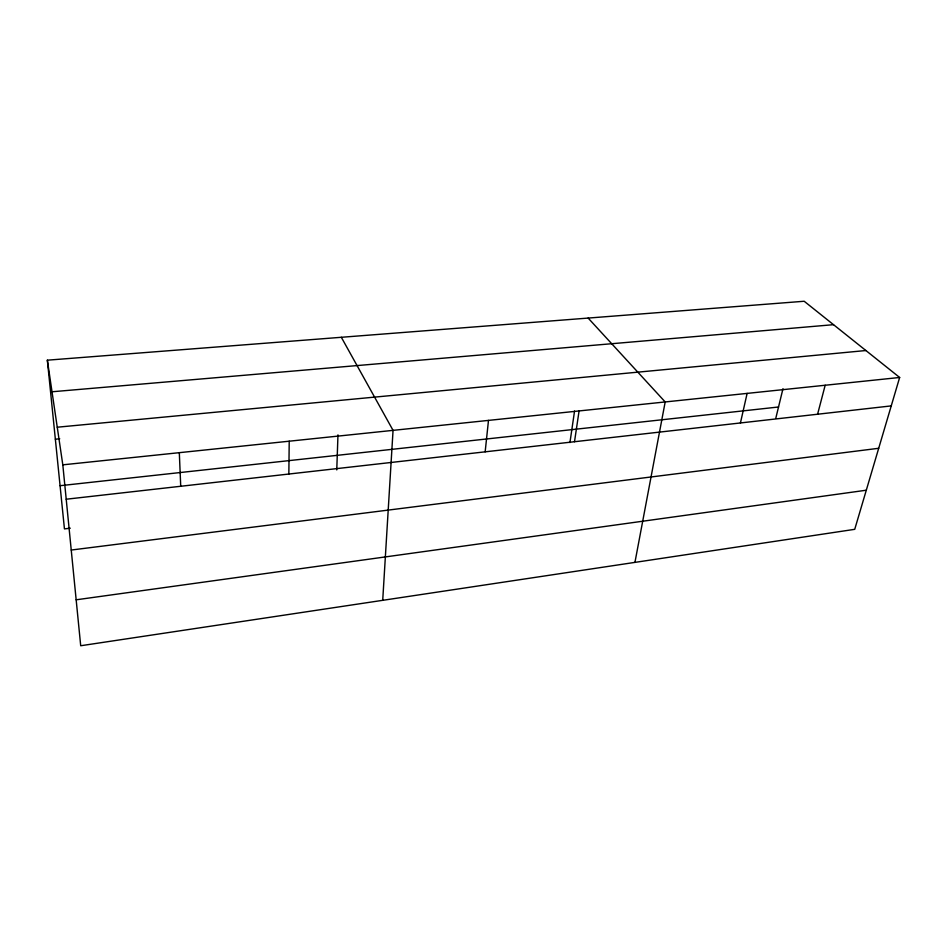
<?xml version="1.0" encoding="UTF-8"?>
<svg xmlns="http://www.w3.org/2000/svg" width="947" height="947" viewBox="0 0 947 947"><rect width="100%" height="100%" fill="white"/><g stroke="black" fill="none" stroke-linecap="round" stroke-linejoin="round"><path stroke-width="1.42" d="M288.847 474.033L289.214 441.195M336.765 469.925L337.972 434.874M382.718 600.315L393.052 430.352L341.334 337.298M485.16 451.837L488.486 420.397M569.94 442.58L574.557 411.022M574.509 441.728L579.079 410.939M634.94 562.388L665.185 401.942L588.146 318.074M740.436 422.954L747.124 393.396M775.771 418.361L782.98 388.684M817.592 414.23L825.18 385.24M899.65 377.474L854.727 529.326L80.708 645.747L62.81 464.835L47.35 360.18L804.181 301.253L899.65 377.474L62.81 464.835M76.162 599.806L866.304 490.215M71.238 550.041L878.698 448.286M70.279 528.201L64.443 528.9L47.35 360.18M66.207 499.223L891.245 405.896M60.063 485.704L778.529 406.997M55.352 439.195L59.732 438.769M57.246 427.215L865.901 350.532M52.014 391.774L833.526 324.679M179.314 452.666L180.723 486.273"/></g></svg>
